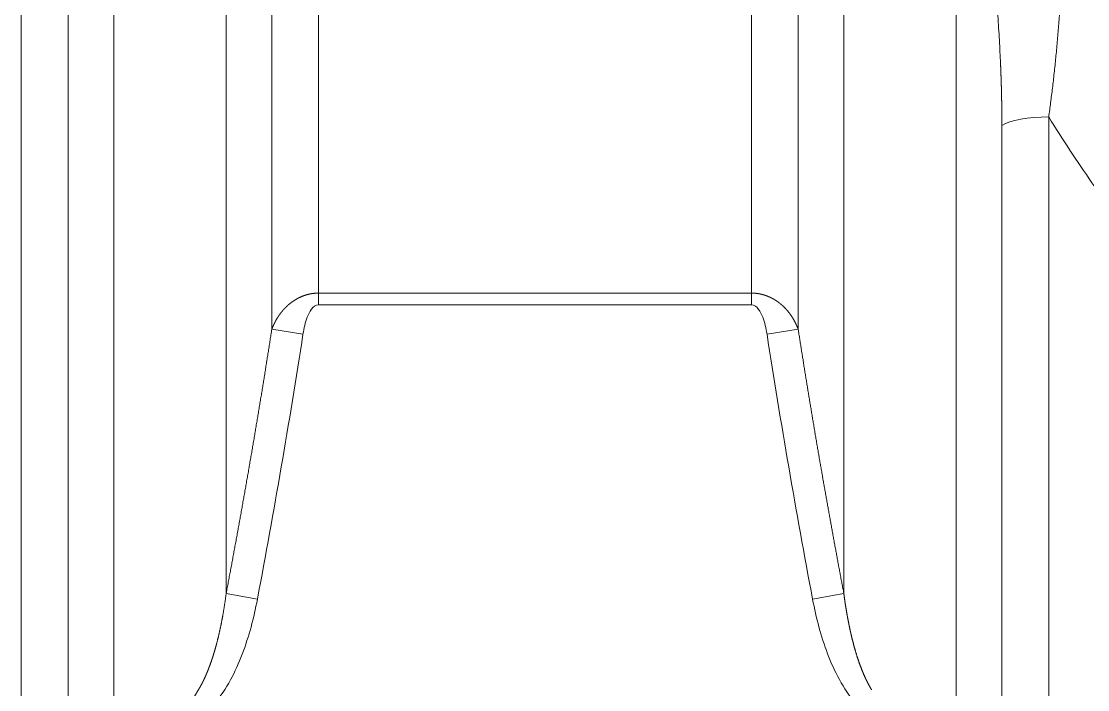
# Model space of a CAD drawing. Header units: millimetres. Extents: x 4664 to 8864, y -38 to 2932.
# Drawn here: x 7862.23 to 7889.47, y 2179.6 to 2196.67 of the extents above; entities that cross this region are included whole.
import ezdxf

# ---------------------------------------------------------------- set-up
doc = ezdxf.new("R2010")
doc.units = ezdxf.units.MM

msp = doc.modelspace()

# ---------------------------------------------------------------- linework, layer by layer
at = {"lineweight": 5}
for p, q in [((7862.23, 2157.228), (7862.23, 2210.808)), ((7869.823, 2189.43), (7869.823, 2210.808)), ((7880.879, 2189.43), (7880.879, 2210.808)), ((7864.59, 2210.588), (7864.59, 2154.304)), ((7867.463, 2210.588), (7867.463, 2182.059)), ((7883.239, 2210.588), (7883.239, 2182.059)), ((7863.425, 2209.614), (7863.425, 2157.639)), ((7868.628, 2188.803), (7868.628, 2209.614)), ((7882.074, 2209.614), (7882.074, 2188.803)), ((7886.112, 2206.227), (7886.112, 2154.304)), ((7887.277, 2157.639), (7887.277, 2194.009)), ((7888.472, 2157.228), (7888.472, 2194.226)), ((7869.823, 2189.727), (7880.879, 2189.727)), ((7880.879, 2189.43), (7869.823, 2189.43)), ((7868.628, 2188.803), (7869.425, 2188.68)), ((7882.074, 2188.803), (7881.277, 2188.68)), ((7868.26, 2181.909), (7867.463, 2182.059)), ((7883.239, 2182.059), (7882.442, 2181.909))]:
    msp.add_line(p, q, dxfattribs=at)
msp.add_ellipse((7888.472, 2193.862), major_axis=(-1.306, 0), ratio=0.278426, start_param=4.712389, end_param=5.867354, dxfattribs=at)
for points, knots in [([(7888.514, 2206.473), (7888.539, 2206.188), (7888.563, 2205.909), (7888.609, 2205.358), (7888.63, 2205.088), (7888.67, 2204.555), (7888.689, 2204.292), (7888.714, 2203.904), (7888.723, 2203.776), (7888.738, 2203.521), (7888.746, 2203.395), (7888.767, 2203.018), (7888.78, 2202.771), (7888.796, 2202.406), (7888.801, 2202.286), (7888.809, 2202.107), (7888.811, 2202.047), (7888.815, 2201.929), (7888.817, 2201.87), (7888.827, 2201.576), (7888.833, 2201.345), (7888.84, 2201.004), (7888.842, 2200.891), (7888.845, 2200.724), (7888.846, 2200.64), (7888.847, 2200.543), (7888.848, 2200.495), (7888.848, 2200.471), (7888.848, 2200.459), (7888.848, 2200.453), (7888.848, 2200.45), (7888.848, 2200.448), (7888.848, 2200.448), (7888.848, 2200.447), (7888.848, 2200.447), (7888.848, 2200.447), (7888.848, 2200.447), (7888.848, 2200.447), (7888.848, 2200.447), (7888.85, 2200.308), (7888.851, 2200.033), (7888.85, 2199.63), (7888.846, 2199.237), (7888.841, 2198.98), (7888.832, 2198.599), (7888.825, 2198.352), (7888.811, 2197.989), (7888.805, 2197.869), (7888.797, 2197.692), (7888.793, 2197.604), (7888.787, 2197.503), (7888.785, 2197.452), (7888.783, 2197.427), (7888.783, 2197.415), (7888.782, 2197.408), (7888.782, 2197.405), (7888.782, 2197.404), (7888.782, 2197.403), (7888.782, 2197.402), (7888.782, 2197.402), (7888.782, 2197.402), (7888.782, 2197.402), (7888.782, 2197.402), (7888.782, 2197.402), (7888.774, 2197.257), (7888.756, 2196.971), (7888.726, 2196.551), (7888.692, 2196.14), (7888.654, 2195.738), (7888.613, 2195.345), (7888.569, 2194.961), (7888.522, 2194.588), (7888.489, 2194.345), (7888.472, 2194.226)], [0, 0, 0, 0, 0.0625, 0.0625, 0.125, 0.125, 0.1875, 0.1875, 0.21875, 0.21875, 0.25, 0.25, 0.3125, 0.3125, 0.34375, 0.34375, 0.359375, 0.359375, 0.375, 0.375, 0.4375, 0.4375, 0.46875, 0.46875, 0.484375, 0.492188, 0.496094, 0.498047, 0.499023, 0.499512, 0.499756, 0.499878, 0.499939, 0.499969, 0.499985, 0.499992, 0.499996, 0.499996, 0.5, 0.5, 0.53125, 0.5625, 0.59375, 0.625, 0.625, 0.6875, 0.6875, 0.71875, 0.71875, 0.734375, 0.742188, 0.746094, 0.748047, 0.749023, 0.749512, 0.749756, 0.749878, 0.749939, 0.749969, 0.749985, 0.749992, 0.749996, 0.749996, 0.75, 0.75, 0.78125, 0.8125, 0.84375, 0.875, 0.90625, 0.9375, 0.96875, 1, 1, 1, 1]), ([(7887.277, 2194.009), (7887.277, 2194.015), (7887.277, 2194.027), (7887.277, 2194.045), (7887.277, 2194.063), (7887.277, 2194.081), (7887.277, 2194.099), (7887.277, 2194.117), (7887.277, 2194.135), (7887.277, 2194.153), (7887.277, 2194.171), (7887.277, 2194.189), (7887.276, 2194.207), (7887.276, 2194.225), (7887.276, 2194.243), (7887.276, 2194.262), (7887.276, 2194.28), (7887.276, 2194.298), (7887.276, 2194.316), (7887.275, 2194.334), (7887.275, 2194.352), (7887.275, 2194.371), (7887.275, 2194.389), (7887.275, 2194.407), (7887.274, 2194.425), (7887.274, 2194.444), (7887.274, 2194.462), (7887.274, 2194.48), (7887.273, 2194.499), (7887.273, 2194.517), (7887.273, 2194.535), (7887.273, 2194.554), (7887.272, 2194.572), (7887.272, 2194.591), (7887.272, 2194.609), (7887.271, 2194.627), (7887.271, 2194.646), (7887.271, 2194.664), (7887.27, 2194.683), (7887.27, 2194.701), (7887.27, 2194.72), (7887.269, 2194.739), (7887.269, 2194.757), (7887.268, 2194.776), (7887.268, 2194.794), (7887.267, 2194.813), (7887.267, 2194.832), (7887.267, 2194.85), (7887.266, 2194.869), (7887.266, 2194.887), (7887.265, 2194.906), (7887.265, 2194.925), (7887.264, 2194.944), (7887.264, 2194.962), (7887.263, 2194.981), (7887.263, 2195), (7887.262, 2195.019), (7887.262, 2195.038), (7887.261, 2195.056), (7887.26, 2195.075), (7887.26, 2195.094), (7887.259, 2195.113), (7887.259, 2195.132), (7887.258, 2195.151), (7887.257, 2195.17), (7887.257, 2195.189), (7887.256, 2195.208), (7887.256, 2195.227), (7887.255, 2195.246), (7887.254, 2195.265), (7887.254, 2195.284), (7887.253, 2195.303), (7887.252, 2195.322), (7887.252, 2195.341), (7887.251, 2195.36), (7887.25, 2195.379), (7887.249, 2195.398), (7887.249, 2195.417), (7887.248, 2195.437), (7887.247, 2195.456), (7887.246, 2195.475), (7887.246, 2195.494), (7887.245, 2195.513), (7887.244, 2195.533), (7887.243, 2195.552), (7887.242, 2195.571), (7887.238, 2195.682), (7887.228, 2195.886), (7887.212, 2196.186), (7887.194, 2196.495), (7887.173, 2196.812), (7887.154, 2197.074), (7887.138, 2197.281), (7887.127, 2197.428), (7887.115, 2197.577), (7887.103, 2197.727), (7887.09, 2197.879), (7887.077, 2198.032), (7887.063, 2198.186), (7887.049, 2198.341), (7887.034, 2198.498), (7887.013, 2198.723), (7886.984, 2199.019), (7886.946, 2199.39), (7886.905, 2199.774), (7886.863, 2200.153), (7886.821, 2200.528), (7886.778, 2200.899), (7886.733, 2201.281), (7886.688, 2201.656), (7886.643, 2202.026), (7886.597, 2202.393), (7886.549, 2202.78), (7886.51, 2203.087), (7886.481, 2203.312), (7886.464, 2203.45), (7886.445, 2203.599), (7886.425, 2203.757), (7886.403, 2203.925), (7886.381, 2204.104), (7886.356, 2204.292), (7886.331, 2204.491), (7886.309, 2204.667), (7886.29, 2204.816), (7886.275, 2204.932), (7886.261, 2205.045), (7886.247, 2205.153), (7886.234, 2205.257), (7886.221, 2205.357), (7886.209, 2205.453), (7886.197, 2205.545), (7886.186, 2205.632), (7886.176, 2205.715), (7886.166, 2205.794), (7886.157, 2205.868), (7886.148, 2205.939), (7886.14, 2206.005), (7886.132, 2206.066), (7886.125, 2206.124), (7886.118, 2206.177), (7886.114, 2206.211), (7886.112, 2206.227)], [0, 0, 0, 0, 0.001403, 0.002808, 0.004214, 0.005622, 0.007032, 0.008443, 0.009856, 0.01127, 0.012686, 0.014104, 0.015523, 0.016944, 0.018367, 0.019791, 0.021217, 0.022645, 0.024074, 0.025505, 0.026937, 0.028371, 0.029807, 0.031245, 0.032684, 0.034125, 0.035568, 0.037012, 0.038458, 0.039906, 0.041355, 0.042806, 0.044259, 0.045713, 0.047169, 0.048627, 0.050087, 0.051548, 0.053011, 0.054475, 0.055942, 0.05741, 0.05888, 0.060351, 0.061825, 0.0633, 0.064776, 0.066255, 0.067735, 0.069217, 0.0707, 0.072186, 0.073673, 0.075162, 0.076653, 0.078145, 0.079639, 0.081135, 0.082633, 0.084132, 0.085633, 0.087136, 0.088641, 0.090148, 0.091656, 0.093166, 0.094678, 0.096191, 0.097707, 0.099224, 0.100743, 0.102264, 0.103786, 0.105311, 0.106837, 0.108365, 0.109895, 0.111426, 0.11296, 0.114495, 0.116032, 0.117571, 0.119111, 0.120654, 0.122198, 0.123744, 0.125292, 0.148749, 0.172956, 0.197922, 0.223653, 0.250157, 0.262099, 0.274161, 0.286342, 0.298644, 0.311068, 0.323613, 0.33628, 0.34907, 0.361983, 0.37502, 0.40466, 0.43536, 0.467127, 0.499968, 0.529724, 0.560471, 0.592216, 0.624965, 0.653813, 0.684259, 0.716308, 0.749969, 0.760607, 0.772055, 0.784313, 0.797384, 0.811268, 0.825968, 0.841484, 0.857818, 0.874972, 0.884887, 0.894455, 0.903675, 0.912547, 0.92107, 0.929244, 0.937069, 0.944545, 0.95167, 0.958445, 0.96487, 0.970943, 0.976665, 0.982036, 0.987055, 0.991722, 0.996037, 1, 1, 1, 1]), ([(7899.386, 2182.74), (7898.844, 2183.117), (7898.313, 2183.507), (7897.27, 2184.313), (7896.758, 2184.729), (7895.756, 2185.587), (7895.266, 2186.03), (7894.545, 2186.713), (7894.307, 2186.944), (7893.954, 2187.296), (7893.779, 2187.473), (7893.576, 2187.682), (7893.475, 2187.787), (7893.425, 2187.84), (7893.399, 2187.866), (7893.387, 2187.879), (7893.381, 2187.886), (7893.378, 2187.889), (7893.376, 2187.891), (7893.375, 2187.892), (7892.916, 2188.374), (7892.47, 2188.866), (7891.819, 2189.622), (7891.606, 2189.877), (7891.29, 2190.263), (7891.133, 2190.458), (7890.952, 2190.686), (7890.862, 2190.801), (7890.818, 2190.859), (7890.795, 2190.888), (7890.784, 2190.902), (7890.778, 2190.909), (7890.776, 2190.913), (7890.774, 2190.915), (7890.774, 2190.915), (7890.773, 2190.916), (7890.773, 2190.916), (7890.359, 2191.45), (7889.961, 2191.992), (7889.194, 2193.095), (7888.825, 2193.656), (7888.472, 2194.226)], [0, 0, 0, 0, 0.125, 0.125, 0.25, 0.25, 0.375, 0.375, 0.4375, 0.4375, 0.46875, 0.484375, 0.492187, 0.496094, 0.498047, 0.499023, 0.499512, 0.499756, 0.499756, 0.5, 0.5, 0.625, 0.625, 0.6875, 0.6875, 0.71875, 0.734375, 0.742187, 0.746094, 0.748047, 0.749023, 0.749512, 0.749756, 0.749878, 0.749939, 0.749939, 0.75, 0.75, 0.875, 0.875, 1, 1, 1, 1]), ([(7868.628, 2188.803), (7868.629, 2188.805), (7868.631, 2188.809), (7868.633, 2188.814), (7868.635, 2188.82), (7868.637, 2188.826), (7868.639, 2188.831), (7868.642, 2188.837), (7868.644, 2188.843), (7868.646, 2188.848), (7868.649, 2188.854), (7868.651, 2188.86), (7868.653, 2188.865), (7868.656, 2188.871), (7868.658, 2188.876), (7868.66, 2188.882), (7868.663, 2188.887), (7868.665, 2188.893), (7868.668, 2188.898), (7868.67, 2188.904), (7868.672, 2188.909), (7868.675, 2188.915), (7868.677, 2188.92), (7868.68, 2188.925), (7868.682, 2188.931), (7868.685, 2188.936), (7868.688, 2188.941), (7868.69, 2188.947), (7868.693, 2188.952), (7868.695, 2188.957), (7868.698, 2188.962), (7868.7, 2188.968), (7868.703, 2188.973), (7868.706, 2188.978), (7868.708, 2188.983), (7868.711, 2188.988), (7868.714, 2188.993), (7868.716, 2188.999), (7868.719, 2189.004), (7868.722, 2189.009), (7868.725, 2189.014), (7868.727, 2189.019), (7868.73, 2189.024), (7868.733, 2189.029), (7868.736, 2189.034), (7868.738, 2189.038), (7868.741, 2189.043), (7868.744, 2189.048), (7868.747, 2189.053), (7868.75, 2189.058), (7868.752, 2189.063), (7868.755, 2189.068), (7868.758, 2189.072), (7868.761, 2189.077), (7868.764, 2189.082), (7868.767, 2189.087), (7868.77, 2189.091), (7868.773, 2189.096), (7868.775, 2189.101), (7868.778, 2189.105), (7868.781, 2189.11), (7868.784, 2189.114), (7868.787, 2189.119), (7868.79, 2189.124), (7868.793, 2189.128), (7868.796, 2189.133), (7868.799, 2189.137), (7868.802, 2189.142), (7868.805, 2189.146), (7868.808, 2189.151), (7868.811, 2189.155), (7868.814, 2189.159), (7868.817, 2189.164), (7868.82, 2189.168), (7868.823, 2189.172), (7868.826, 2189.177), (7868.83, 2189.181), (7868.833, 2189.185), (7868.836, 2189.19), (7868.839, 2189.194), (7868.842, 2189.198), (7868.845, 2189.202), (7868.848, 2189.206), (7868.851, 2189.211), (7868.854, 2189.215), (7868.858, 2189.219), (7868.861, 2189.223), (7868.864, 2189.227), (7868.867, 2189.231), (7868.87, 2189.235), (7868.873, 2189.239), (7868.877, 2189.243), (7868.88, 2189.247), (7868.883, 2189.251), (7868.886, 2189.255), (7868.889, 2189.259), (7868.893, 2189.263), (7868.896, 2189.267), (7868.899, 2189.27), (7868.902, 2189.274), (7868.905, 2189.278), (7868.909, 2189.282), (7868.912, 2189.286), (7868.915, 2189.289), (7868.918, 2189.293), (7868.922, 2189.297), (7868.925, 2189.301), (7868.928, 2189.304), (7868.932, 2189.308), (7868.935, 2189.312), (7868.938, 2189.315), (7868.941, 2189.319), (7868.945, 2189.322), (7868.948, 2189.326), (7868.951, 2189.329), (7868.955, 2189.333), (7868.958, 2189.336), (7868.961, 2189.34), (7868.964, 2189.343), (7868.968, 2189.347), (7868.971, 2189.35), (7868.974, 2189.354), (7868.978, 2189.357), (7868.981, 2189.36), (7868.984, 2189.364), (7868.988, 2189.367), (7868.991, 2189.37), (7868.994, 2189.374), (7868.998, 2189.377), (7869.001, 2189.38), (7869.004, 2189.383), (7869.008, 2189.387), (7869.011, 2189.39), (7869.015, 2189.393), (7869.018, 2189.396), (7869.021, 2189.399), (7869.025, 2189.402), (7869.028, 2189.405), (7869.031, 2189.408), (7869.035, 2189.411), (7869.038, 2189.415), (7869.041, 2189.418), (7869.045, 2189.421), (7869.048, 2189.423), (7869.052, 2189.426), (7869.055, 2189.429), (7869.058, 2189.432), (7869.063, 2189.437), (7869.07, 2189.442), (7869.078, 2189.449), (7869.086, 2189.455), (7869.094, 2189.462), (7869.103, 2189.469), (7869.111, 2189.475), (7869.119, 2189.481), (7869.127, 2189.488), (7869.136, 2189.494), (7869.144, 2189.5), (7869.153, 2189.506), (7869.161, 2189.512), (7869.17, 2189.518), (7869.178, 2189.524), (7869.187, 2189.529), (7869.195, 2189.535), (7869.204, 2189.541), (7869.212, 2189.546), (7869.221, 2189.551), (7869.23, 2189.557), (7869.238, 2189.562), (7869.247, 2189.567), (7869.256, 2189.572), (7869.265, 2189.577), (7869.274, 2189.582), (7869.282, 2189.587), (7869.291, 2189.592), (7869.3, 2189.596), (7869.309, 2189.601), (7869.318, 2189.605), (7869.327, 2189.61), (7869.336, 2189.614), (7869.345, 2189.618), (7869.354, 2189.622), (7869.363, 2189.626), (7869.372, 2189.63), (7869.381, 2189.634), (7869.39, 2189.638), (7869.399, 2189.642), (7869.408, 2189.646), (7869.417, 2189.649), (7869.426, 2189.653), (7869.435, 2189.656), (7869.444, 2189.66), (7869.454, 2189.663), (7869.463, 2189.666), (7869.472, 2189.669), (7869.481, 2189.672), (7869.49, 2189.675), (7869.499, 2189.678), (7869.509, 2189.681), (7869.518, 2189.683), (7869.527, 2189.686), (7869.536, 2189.689), (7869.546, 2189.691), (7869.555, 2189.693), (7869.564, 2189.696), (7869.573, 2189.698), (7869.583, 2189.7), (7869.592, 2189.702), (7869.601, 2189.704), (7869.61, 2189.706), (7869.62, 2189.708), (7869.629, 2189.709), (7869.638, 2189.711), (7869.647, 2189.713), (7869.657, 2189.714), (7869.666, 2189.715), (7869.675, 2189.717), (7869.684, 2189.718), (7869.694, 2189.719), (7869.703, 2189.72), (7869.712, 2189.721), (7869.722, 2189.722), (7869.731, 2189.723), (7869.74, 2189.724), (7869.749, 2189.724), (7869.759, 2189.725), (7869.768, 2189.726), (7869.777, 2189.726), (7869.786, 2189.726), (7869.795, 2189.727), (7869.805, 2189.727), (7869.814, 2189.727), (7869.82, 2189.727), (7869.823, 2189.727)], [0, 0, 0, 0, 0.004074, 0.008139, 0.012194, 0.01624, 0.020276, 0.024303, 0.028321, 0.032329, 0.036328, 0.040318, 0.044298, 0.048269, 0.052231, 0.056183, 0.060126, 0.064059, 0.067984, 0.071899, 0.075804, 0.079701, 0.083588, 0.087465, 0.091334, 0.095193, 0.099043, 0.102883, 0.106715, 0.110537, 0.11435, 0.118153, 0.121947, 0.125732, 0.129508, 0.133275, 0.137032, 0.14078, 0.144519, 0.148249, 0.151969, 0.155681, 0.159383, 0.163076, 0.166759, 0.170434, 0.174099, 0.177756, 0.181403, 0.18504, 0.188669, 0.192289, 0.195899, 0.199501, 0.203093, 0.206676, 0.21025, 0.213815, 0.21737, 0.220917, 0.224455, 0.227983, 0.231503, 0.235013, 0.238514, 0.242006, 0.245489, 0.248964, 0.252429, 0.255885, 0.259332, 0.26277, 0.266199, 0.269619, 0.27303, 0.276431, 0.279824, 0.283208, 0.286583, 0.28995, 0.293307, 0.296655, 0.299994, 0.303324, 0.306645, 0.309958, 0.313261, 0.316556, 0.319842, 0.323118, 0.326386, 0.329645, 0.332895, 0.336136, 0.339369, 0.342592, 0.345807, 0.349013, 0.35221, 0.355398, 0.358577, 0.361748, 0.36491, 0.368063, 0.371207, 0.374342, 0.377469, 0.380587, 0.383696, 0.386796, 0.389888, 0.392971, 0.396045, 0.39911, 0.402167, 0.405215, 0.408255, 0.411285, 0.414307, 0.417321, 0.420325, 0.423322, 0.426309, 0.429288, 0.432258, 0.43522, 0.438173, 0.441117, 0.444053, 0.44698, 0.449899, 0.452809, 0.455711, 0.458604, 0.461489, 0.464365, 0.467232, 0.470091, 0.472942, 0.475784, 0.478618, 0.481443, 0.48426, 0.487068, 0.489868, 0.49266, 0.495443, 0.498218, 0.504826, 0.511413, 0.517979, 0.524523, 0.531047, 0.53755, 0.544032, 0.550493, 0.556934, 0.563355, 0.569756, 0.576137, 0.582498, 0.58884, 0.595162, 0.601464, 0.607748, 0.614013, 0.620258, 0.626485, 0.632694, 0.638884, 0.645056, 0.65121, 0.657346, 0.663465, 0.669565, 0.675649, 0.681716, 0.687765, 0.693798, 0.699814, 0.705813, 0.711796, 0.717764, 0.723715, 0.72965, 0.73557, 0.741475, 0.747365, 0.753239, 0.759099, 0.764944, 0.770775, 0.776591, 0.782394, 0.788183, 0.793958, 0.799719, 0.805468, 0.811203, 0.816926, 0.822636, 0.828334, 0.834019, 0.839693, 0.845355, 0.851005, 0.856644, 0.862271, 0.867888, 0.873494, 0.87909, 0.884676, 0.890251, 0.895817, 0.901373, 0.906919, 0.912457, 0.917985, 0.923505, 0.929017, 0.93452, 0.940015, 0.945502, 0.950982, 0.956455, 0.96192, 0.967379, 0.972831, 0.978276, 0.983716, 0.98915, 0.994577, 1, 1, 1, 1]), ([(7880.879, 2189.727), (7880.88, 2189.727), (7880.883, 2189.727), (7880.888, 2189.727), (7880.892, 2189.727), (7880.897, 2189.727), (7880.901, 2189.727), (7880.905, 2189.727), (7880.91, 2189.727), (7880.914, 2189.726), (7880.919, 2189.726), (7880.923, 2189.726), (7880.928, 2189.726), (7880.932, 2189.726), (7880.936, 2189.725), (7880.941, 2189.725), (7880.945, 2189.725), (7880.95, 2189.725), (7880.954, 2189.724), (7880.959, 2189.724), (7880.963, 2189.724), (7880.967, 2189.723), (7880.972, 2189.723), (7880.976, 2189.723), (7880.981, 2189.722), (7880.985, 2189.722), (7880.99, 2189.721), (7880.994, 2189.721), (7880.999, 2189.72), (7881.003, 2189.72), (7881.007, 2189.719), (7881.012, 2189.719), (7881.016, 2189.718), (7881.021, 2189.718), (7881.025, 2189.717), (7881.03, 2189.716), (7881.034, 2189.716), (7881.039, 2189.715), (7881.043, 2189.714), (7881.047, 2189.714), (7881.052, 2189.713), (7881.056, 2189.712), (7881.061, 2189.712), (7881.065, 2189.711), (7881.07, 2189.71), (7881.074, 2189.709), (7881.079, 2189.708), (7881.083, 2189.708), (7881.088, 2189.707), (7881.092, 2189.706), (7881.096, 2189.705), (7881.101, 2189.704), (7881.105, 2189.703), (7881.11, 2189.702), (7881.114, 2189.701), (7881.119, 2189.7), (7881.123, 2189.699), (7881.128, 2189.698), (7881.132, 2189.697), (7881.136, 2189.696), (7881.141, 2189.695), (7881.145, 2189.694), (7881.15, 2189.693), (7881.154, 2189.692), (7881.159, 2189.69), (7881.163, 2189.689), (7881.167, 2189.688), (7881.172, 2189.687), (7881.176, 2189.686), (7881.181, 2189.684), (7881.185, 2189.683), (7881.19, 2189.682), (7881.194, 2189.68), (7881.198, 2189.679), (7881.203, 2189.678), (7881.207, 2189.676), (7881.212, 2189.675), (7881.216, 2189.674), (7881.22, 2189.672), (7881.225, 2189.671), (7881.229, 2189.669), (7881.234, 2189.668), (7881.238, 2189.666), (7881.242, 2189.665), (7881.247, 2189.663), (7881.251, 2189.662), (7881.256, 2189.66), (7881.26, 2189.659), (7881.264, 2189.657), (7881.269, 2189.655), (7881.273, 2189.654), (7881.278, 2189.652), (7881.282, 2189.65), (7881.286, 2189.649), (7881.291, 2189.647), (7881.295, 2189.645), (7881.299, 2189.643), (7881.304, 2189.642), (7881.308, 2189.64), (7881.312, 2189.638), (7881.317, 2189.636), (7881.321, 2189.634), (7881.325, 2189.633), (7881.33, 2189.631), (7881.334, 2189.629), (7881.338, 2189.627), (7881.343, 2189.625), (7881.347, 2189.623), (7881.351, 2189.621), (7881.356, 2189.619), (7881.36, 2189.617), (7881.364, 2189.615), (7881.369, 2189.613), (7881.373, 2189.611), (7881.377, 2189.609), (7881.382, 2189.607), (7881.386, 2189.604), (7881.39, 2189.602), (7881.394, 2189.6), (7881.399, 2189.598), (7881.403, 2189.596), (7881.407, 2189.593), (7881.411, 2189.591), (7881.416, 2189.589), (7881.42, 2189.587), (7881.424, 2189.584), (7881.428, 2189.582), (7881.433, 2189.58), (7881.437, 2189.577), (7881.441, 2189.575), (7881.445, 2189.573), (7881.449, 2189.57), (7881.454, 2189.568), (7881.458, 2189.565), (7881.462, 2189.563), (7881.466, 2189.56), (7881.47, 2189.558), (7881.475, 2189.555), (7881.479, 2189.553), (7881.483, 2189.55), (7881.487, 2189.548), (7881.491, 2189.545), (7881.495, 2189.542), (7881.499, 2189.54), (7881.504, 2189.537), (7881.508, 2189.534), (7881.512, 2189.532), (7881.516, 2189.529), (7881.52, 2189.526), (7881.524, 2189.523), (7881.528, 2189.521), (7881.532, 2189.518), (7881.536, 2189.515), (7881.54, 2189.512), (7881.545, 2189.509), (7881.549, 2189.507), (7881.553, 2189.504), (7881.557, 2189.501), (7881.561, 2189.498), (7881.565, 2189.495), (7881.569, 2189.492), (7881.573, 2189.489), (7881.577, 2189.486), (7881.581, 2189.483), (7881.585, 2189.48), (7881.589, 2189.477), (7881.593, 2189.474), (7881.597, 2189.471), (7881.601, 2189.468), (7881.605, 2189.464), (7881.609, 2189.461), (7881.613, 2189.458), (7881.616, 2189.455), (7881.62, 2189.452), (7881.624, 2189.449), (7881.628, 2189.445), (7881.632, 2189.442), (7881.636, 2189.439), (7881.641, 2189.435), (7881.646, 2189.43), (7881.653, 2189.424), (7881.66, 2189.418), (7881.666, 2189.412), (7881.673, 2189.407), (7881.679, 2189.4), (7881.686, 2189.394), (7881.692, 2189.388), (7881.699, 2189.382), (7881.705, 2189.376), (7881.712, 2189.369), (7881.718, 2189.363), (7881.725, 2189.356), (7881.731, 2189.35), (7881.738, 2189.343), (7881.744, 2189.336), (7881.751, 2189.329), (7881.757, 2189.323), (7881.764, 2189.316), (7881.77, 2189.308), (7881.776, 2189.301), (7881.783, 2189.294), (7881.789, 2189.287), (7881.795, 2189.279), (7881.802, 2189.272), (7881.808, 2189.265), (7881.814, 2189.257), (7881.82, 2189.249), (7881.827, 2189.242), (7881.833, 2189.234), (7881.839, 2189.226), (7881.845, 2189.218), (7881.851, 2189.21), (7881.857, 2189.202), (7881.863, 2189.193), (7881.869, 2189.185), (7881.875, 2189.177), (7881.881, 2189.168), (7881.887, 2189.16), (7881.893, 2189.151), (7881.899, 2189.143), (7881.905, 2189.134), (7881.911, 2189.125), (7881.917, 2189.116), (7881.922, 2189.107), (7881.928, 2189.098), (7881.934, 2189.089), (7881.939, 2189.08), (7881.945, 2189.071), (7881.95, 2189.061), (7881.956, 2189.052), (7881.961, 2189.042), (7881.967, 2189.033), (7881.972, 2189.023), (7881.978, 2189.013), (7881.983, 2189.004), (7881.988, 2188.994), (7881.993, 2188.984), (7881.998, 2188.974), (7882.004, 2188.964), (7882.009, 2188.953), (7882.014, 2188.943), (7882.019, 2188.933), (7882.023, 2188.922), (7882.028, 2188.912), (7882.033, 2188.901), (7882.038, 2188.891), (7882.042, 2188.88), (7882.047, 2188.869), (7882.052, 2188.858), (7882.056, 2188.847), (7882.061, 2188.836), (7882.065, 2188.825), (7882.069, 2188.814), (7882.072, 2188.806), (7882.074, 2188.803)], [0, 0, 0, 0, 0.002602, 0.005204, 0.007808, 0.010414, 0.01302, 0.015628, 0.018238, 0.020849, 0.023461, 0.026074, 0.028689, 0.031306, 0.033924, 0.036543, 0.039164, 0.041787, 0.044412, 0.047037, 0.049665, 0.052294, 0.054926, 0.057558, 0.060193, 0.062829, 0.065468, 0.068108, 0.07075, 0.073393, 0.076039, 0.078687, 0.081336, 0.083988, 0.086642, 0.089298, 0.091955, 0.094615, 0.097277, 0.099942, 0.102608, 0.105277, 0.107947, 0.11062, 0.113296, 0.115973, 0.118653, 0.121336, 0.12402, 0.126707, 0.129397, 0.132089, 0.134783, 0.13748, 0.140179, 0.142881, 0.145586, 0.148293, 0.151003, 0.153715, 0.15643, 0.159148, 0.161868, 0.164591, 0.167317, 0.170046, 0.172777, 0.175511, 0.178248, 0.180988, 0.183731, 0.186477, 0.189226, 0.191977, 0.194732, 0.197489, 0.20025, 0.203014, 0.205781, 0.20855, 0.211323, 0.214099, 0.216879, 0.219661, 0.222447, 0.225236, 0.228028, 0.230823, 0.233622, 0.236424, 0.239229, 0.242038, 0.24485, 0.247665, 0.250484, 0.253306, 0.256132, 0.258961, 0.261794, 0.26463, 0.26747, 0.270314, 0.27316, 0.276011, 0.278865, 0.281723, 0.284584, 0.28745, 0.290319, 0.293191, 0.296067, 0.298948, 0.301832, 0.304719, 0.307611, 0.310506, 0.313405, 0.316308, 0.319216, 0.322126, 0.325041, 0.32796, 0.330883, 0.33381, 0.336741, 0.339676, 0.342615, 0.345558, 0.348505, 0.351456, 0.354411, 0.357371, 0.360335, 0.363303, 0.366275, 0.369251, 0.372232, 0.375216, 0.378205, 0.381199, 0.384197, 0.387199, 0.390205, 0.393216, 0.396231, 0.39925, 0.402274, 0.405303, 0.408336, 0.411373, 0.414415, 0.417461, 0.420512, 0.423568, 0.426628, 0.429692, 0.432761, 0.435835, 0.438913, 0.441996, 0.445084, 0.448176, 0.451273, 0.454375, 0.457482, 0.460593, 0.463709, 0.46683, 0.469955, 0.473085, 0.476221, 0.479361, 0.482505, 0.485655, 0.48881, 0.491969, 0.495134, 0.498303, 0.501477, 0.506888, 0.51233, 0.517804, 0.52331, 0.528849, 0.534419, 0.540022, 0.545657, 0.551325, 0.557025, 0.562757, 0.568523, 0.57432, 0.580151, 0.586015, 0.591911, 0.597841, 0.603803, 0.609799, 0.615827, 0.621889, 0.627984, 0.634113, 0.640275, 0.64647, 0.652699, 0.658962, 0.665258, 0.671588, 0.677951, 0.684348, 0.690779, 0.697244, 0.703743, 0.710276, 0.716843, 0.723445, 0.73008, 0.736749, 0.743453, 0.750191, 0.756963, 0.76377, 0.770611, 0.777487, 0.784397, 0.791342, 0.798321, 0.805335, 0.812384, 0.819467, 0.826586, 0.833739, 0.840927, 0.84815, 0.855407, 0.8627, 0.870028, 0.877391, 0.884789, 0.892222, 0.899691, 0.907194, 0.914733, 0.922307, 0.929917, 0.937562, 0.945242, 0.952958, 0.96071, 0.968496, 0.976319, 0.984177, 0.992071, 1, 1, 1, 1]), ([(7869.823, 2189.43), (7869.746, 2189.43), (7869.684, 2189.372), (7869.596, 2189.252), (7869.563, 2189.184), (7869.481, 2188.974), (7869.448, 2188.828), (7869.425, 2188.68)], [0, 0, 0, 0, 0.25, 0.25, 0.5, 0.5, 1, 1, 1, 1]), ([(7881.277, 2188.68), (7881.254, 2188.828), (7881.221, 2188.975), (7881.139, 2189.183), (7881.107, 2189.251), (7881.018, 2189.372), (7880.955, 2189.43), (7880.879, 2189.43)], [0, 0, 0, 0, 0.5, 0.5, 0.75, 0.75, 1, 1, 1, 1]), ([(7867.463, 2182.059), (7867.468, 2182.083), (7867.477, 2182.13), (7867.49, 2182.201), (7867.503, 2182.272), (7867.517, 2182.343), (7867.53, 2182.414), (7867.543, 2182.485), (7867.557, 2182.556), (7867.57, 2182.627), (7867.583, 2182.697), (7867.596, 2182.768), (7867.61, 2182.839), (7867.623, 2182.91), (7867.636, 2182.98), (7867.649, 2183.051), (7867.662, 2183.122), (7867.675, 2183.193), (7867.688, 2183.263), (7867.701, 2183.334), (7867.714, 2183.405), (7867.727, 2183.475), (7867.74, 2183.546), (7867.753, 2183.616), (7867.765, 2183.687), (7867.778, 2183.758), (7867.791, 2183.828), (7867.804, 2183.899), (7867.816, 2183.969), (7867.829, 2184.04), (7867.842, 2184.11), (7867.854, 2184.181), (7867.867, 2184.251), (7867.88, 2184.322), (7867.892, 2184.392), (7867.905, 2184.462), (7867.917, 2184.533), (7867.93, 2184.603), (7867.942, 2184.674), (7867.955, 2184.744), (7867.967, 2184.814), (7867.979, 2184.885), (7867.992, 2184.955), (7868.004, 2185.025), (7868.016, 2185.096), (7868.029, 2185.166), (7868.041, 2185.236), (7868.053, 2185.306), (7868.065, 2185.377), (7868.077, 2185.447), (7868.09, 2185.517), (7868.102, 2185.587), (7868.114, 2185.657), (7868.126, 2185.728), (7868.138, 2185.798), (7868.15, 2185.868), (7868.162, 2185.938), (7868.174, 2186.008), (7868.186, 2186.078), (7868.197, 2186.148), (7868.209, 2186.218), (7868.221, 2186.288), (7868.233, 2186.358), (7868.245, 2186.428), (7868.256, 2186.498), (7868.268, 2186.568), (7868.28, 2186.638), (7868.291, 2186.708), (7868.303, 2186.778), (7868.315, 2186.848), (7868.326, 2186.918), (7868.338, 2186.988), (7868.349, 2187.058), (7868.361, 2187.128), (7868.372, 2187.198), (7868.384, 2187.268), (7868.395, 2187.338), (7868.407, 2187.408), (7868.418, 2187.478), (7868.429, 2187.547), (7868.44, 2187.617), (7868.452, 2187.687), (7868.463, 2187.757), (7868.474, 2187.827), (7868.485, 2187.896), (7868.497, 2187.966), (7868.508, 2188.036), (7868.519, 2188.106), (7868.53, 2188.175), (7868.541, 2188.245), (7868.552, 2188.315), (7868.563, 2188.385), (7868.574, 2188.454), (7868.585, 2188.524), (7868.596, 2188.594), (7868.607, 2188.663), (7868.618, 2188.733), (7868.625, 2188.78), (7868.628, 2188.803)], [0, 0, 0, 0, 0.010551, 0.0211, 0.031645, 0.042187, 0.052725, 0.063261, 0.073793, 0.084322, 0.094848, 0.105371, 0.115891, 0.126408, 0.136921, 0.147432, 0.157939, 0.168444, 0.178945, 0.189443, 0.199939, 0.210431, 0.22092, 0.231407, 0.24189, 0.25237, 0.262848, 0.273322, 0.283794, 0.294263, 0.304728, 0.315191, 0.325651, 0.336108, 0.346563, 0.357014, 0.367463, 0.377909, 0.388352, 0.398792, 0.40923, 0.419664, 0.430096, 0.440525, 0.450952, 0.461376, 0.471797, 0.482215, 0.492631, 0.503044, 0.513455, 0.523862, 0.534268, 0.54467, 0.55507, 0.565468, 0.575862, 0.586255, 0.596644, 0.607032, 0.617416, 0.627798, 0.638178, 0.648555, 0.65893, 0.669302, 0.679672, 0.69004, 0.700405, 0.710767, 0.721127, 0.731485, 0.741841, 0.752194, 0.762545, 0.772893, 0.783239, 0.793583, 0.803925, 0.814264, 0.824601, 0.834936, 0.845269, 0.855599, 0.865927, 0.876253, 0.886577, 0.896899, 0.907218, 0.917536, 0.927851, 0.938164, 0.948475, 0.958784, 0.969091, 0.979396, 0.989699, 1, 1, 1, 1]), ([(7882.074, 2188.803), (7882.077, 2188.782), (7882.083, 2188.74), (7882.093, 2188.678), (7882.103, 2188.615), (7882.113, 2188.553), (7882.122, 2188.49), (7882.132, 2188.428), (7882.142, 2188.365), (7882.152, 2188.303), (7882.162, 2188.24), (7882.172, 2188.177), (7882.182, 2188.115), (7882.192, 2188.052), (7882.202, 2187.99), (7882.212, 2187.927), (7882.222, 2187.864), (7882.232, 2187.802), (7882.242, 2187.739), (7882.252, 2187.677), (7882.262, 2187.614), (7882.272, 2187.551), (7882.282, 2187.489), (7882.292, 2187.426), (7882.303, 2187.363), (7882.313, 2187.301), (7882.323, 2187.238), (7882.333, 2187.175), (7882.344, 2187.112), (7882.354, 2187.05), (7882.364, 2186.987), (7882.375, 2186.924), (7882.385, 2186.861), (7882.396, 2186.799), (7882.406, 2186.736), (7882.416, 2186.673), (7882.427, 2186.61), (7882.437, 2186.548), (7882.448, 2186.485), (7882.458, 2186.422), (7882.469, 2186.359), (7882.48, 2186.296), (7882.49, 2186.233), (7882.501, 2186.17), (7882.511, 2186.108), (7882.522, 2186.045), (7882.533, 2185.982), (7882.543, 2185.919), (7882.554, 2185.856), (7882.565, 2185.793), (7882.576, 2185.73), (7882.587, 2185.667), (7882.597, 2185.604), (7882.608, 2185.541), (7882.619, 2185.478), (7882.63, 2185.415), (7882.641, 2185.352), (7882.652, 2185.289), (7882.663, 2185.226), (7882.674, 2185.163), (7882.685, 2185.1), (7882.696, 2185.037), (7882.707, 2184.974), (7882.718, 2184.911), (7882.729, 2184.848), (7882.74, 2184.785), (7882.751, 2184.722), (7882.762, 2184.658), (7882.774, 2184.595), (7882.785, 2184.532), (7882.796, 2184.469), (7882.807, 2184.406), (7882.818, 2184.343), (7882.83, 2184.279), (7882.841, 2184.216), (7882.852, 2184.153), (7882.864, 2184.09), (7882.875, 2184.027), (7882.887, 2183.963), (7882.898, 2183.9), (7882.909, 2183.837), (7882.921, 2183.773), (7882.932, 2183.71), (7882.944, 2183.647), (7882.955, 2183.583), (7882.967, 2183.52), (7882.979, 2183.457), (7882.99, 2183.393), (7883.002, 2183.33), (7883.013, 2183.267), (7883.025, 2183.203), (7883.037, 2183.14), (7883.048, 2183.076), (7883.06, 2183.013), (7883.072, 2182.949), (7883.084, 2182.886), (7883.095, 2182.822), (7883.107, 2182.759), (7883.119, 2182.695), (7883.131, 2182.632), (7883.143, 2182.568), (7883.155, 2182.505), (7883.167, 2182.441), (7883.179, 2182.378), (7883.191, 2182.314), (7883.203, 2182.25), (7883.215, 2182.187), (7883.227, 2182.123), (7883.235, 2182.081), (7883.239, 2182.059)], [0, 0, 0, 0, 0.009242, 0.018485, 0.02773, 0.036977, 0.046225, 0.055475, 0.064727, 0.07398, 0.083236, 0.092492, 0.101751, 0.111011, 0.120273, 0.129537, 0.138802, 0.148069, 0.157338, 0.166609, 0.175882, 0.185156, 0.194432, 0.20371, 0.21299, 0.222272, 0.231555, 0.240841, 0.250128, 0.259417, 0.268708, 0.278001, 0.287296, 0.296593, 0.305892, 0.315192, 0.324495, 0.333799, 0.343106, 0.352414, 0.361725, 0.371037, 0.380352, 0.389668, 0.398987, 0.408307, 0.41763, 0.426955, 0.436281, 0.44561, 0.454941, 0.464274, 0.473609, 0.482946, 0.492285, 0.501627, 0.51097, 0.520316, 0.529664, 0.539014, 0.548366, 0.55772, 0.567077, 0.576436, 0.585797, 0.59516, 0.604525, 0.613893, 0.623263, 0.632635, 0.642009, 0.651386, 0.660765, 0.670146, 0.679529, 0.688915, 0.698303, 0.707694, 0.717087, 0.726482, 0.735879, 0.745279, 0.754682, 0.764086, 0.773493, 0.782903, 0.792314, 0.801729, 0.811145, 0.820564, 0.829986, 0.83941, 0.848836, 0.858265, 0.867696, 0.87713, 0.886567, 0.896005, 0.905447, 0.914891, 0.924337, 0.933786, 0.943237, 0.952691, 0.962148, 0.971607, 0.981069, 0.990533, 1, 1, 1, 1]), ([(7866.755, 2179.599), (7866.756, 2179.601), (7866.759, 2179.605), (7866.762, 2179.611), (7866.766, 2179.617), (7866.77, 2179.623), (7866.773, 2179.629), (7866.777, 2179.635), (7866.78, 2179.641), (7866.784, 2179.647), (7866.787, 2179.653), (7866.791, 2179.659), (7866.794, 2179.666), (7866.798, 2179.672), (7866.801, 2179.678), (7866.805, 2179.684), (7866.809, 2179.691), (7866.812, 2179.697), (7866.816, 2179.704), (7866.819, 2179.71), (7866.823, 2179.716), (7866.826, 2179.723), (7866.83, 2179.729), (7866.833, 2179.736), (7866.837, 2179.743), (7866.84, 2179.749), (7866.843, 2179.756), (7866.847, 2179.762), (7866.85, 2179.769), (7866.854, 2179.776), (7866.857, 2179.783), (7866.861, 2179.79), (7866.864, 2179.796), (7866.868, 2179.803), (7866.871, 2179.81), (7866.875, 2179.817), (7866.878, 2179.824), (7866.881, 2179.831), (7866.885, 2179.838), (7866.888, 2179.845), (7866.892, 2179.852), (7866.895, 2179.859), (7866.899, 2179.867), (7866.902, 2179.874), (7866.905, 2179.881), (7866.909, 2179.888), (7866.912, 2179.895), (7866.916, 2179.903), (7866.919, 2179.91), (7866.922, 2179.918), (7866.926, 2179.925), (7866.929, 2179.932), (7866.932, 2179.94), (7866.936, 2179.947), (7866.939, 2179.955), (7866.942, 2179.962), (7866.946, 2179.97), (7866.949, 2179.978), (7866.952, 2179.985), (7866.956, 2179.993), (7866.959, 2180.001), (7866.962, 2180.009), (7866.966, 2180.016), (7866.969, 2180.024), (7866.972, 2180.032), (7866.976, 2180.04), (7866.979, 2180.048), (7866.982, 2180.056), (7866.985, 2180.064), (7866.989, 2180.072), (7866.992, 2180.08), (7866.995, 2180.088), (7866.998, 2180.096), (7867.002, 2180.104), (7867.005, 2180.112), (7867.008, 2180.121), (7867.011, 2180.129), (7867.015, 2180.137), (7867.018, 2180.145), (7867.021, 2180.154), (7867.024, 2180.162), (7867.027, 2180.171), (7867.031, 2180.179), (7867.034, 2180.187), (7867.037, 2180.196), (7867.04, 2180.204), (7867.043, 2180.213), (7867.046, 2180.222), (7867.05, 2180.23), (7867.053, 2180.239), (7867.056, 2180.248), (7867.059, 2180.256), (7867.062, 2180.265), (7867.065, 2180.274), (7867.068, 2180.283), (7867.072, 2180.292), (7867.075, 2180.3), (7867.078, 2180.309), (7867.081, 2180.318), (7867.084, 2180.327), (7867.087, 2180.336), (7867.09, 2180.345), (7867.093, 2180.354), (7867.096, 2180.363), (7867.099, 2180.373), (7867.102, 2180.382), (7867.105, 2180.391), (7867.108, 2180.4), (7867.111, 2180.409), (7867.115, 2180.419), (7867.118, 2180.428), (7867.121, 2180.437), (7867.124, 2180.447), (7867.127, 2180.456), (7867.13, 2180.466), (7867.133, 2180.475), (7867.135, 2180.485), (7867.138, 2180.494), (7867.141, 2180.504), (7867.144, 2180.513), (7867.147, 2180.523), (7867.15, 2180.533), (7867.153, 2180.542), (7867.156, 2180.552), (7867.159, 2180.562), (7867.162, 2180.572), (7867.165, 2180.581), (7867.168, 2180.591), (7867.171, 2180.601), (7867.174, 2180.611), (7867.176, 2180.621), (7867.179, 2180.631), (7867.182, 2180.641), (7867.185, 2180.651), (7867.188, 2180.661), (7867.191, 2180.671), (7867.194, 2180.681), (7867.196, 2180.692), (7867.199, 2180.702), (7867.202, 2180.712), (7867.205, 2180.722), (7867.208, 2180.733), (7867.21, 2180.743), (7867.213, 2180.753), (7867.216, 2180.764), (7867.219, 2180.774), (7867.221, 2180.785), (7867.225, 2180.799), (7867.23, 2180.819), (7867.236, 2180.842), (7867.242, 2180.866), (7867.248, 2180.89), (7867.254, 2180.915), (7867.26, 2180.939), (7867.266, 2180.963), (7867.272, 2180.988), (7867.278, 2181.013), (7867.284, 2181.038), (7867.289, 2181.064), (7867.295, 2181.089), (7867.301, 2181.115), (7867.306, 2181.14), (7867.312, 2181.166), (7867.318, 2181.193), (7867.323, 2181.219), (7867.328, 2181.246), (7867.334, 2181.272), (7867.339, 2181.299), (7867.345, 2181.326), (7867.35, 2181.353), (7867.355, 2181.381), (7867.36, 2181.408), (7867.366, 2181.436), (7867.371, 2181.464), (7867.376, 2181.492), (7867.381, 2181.52), (7867.386, 2181.549), (7867.391, 2181.578), (7867.396, 2181.606), (7867.401, 2181.635), (7867.405, 2181.665), (7867.41, 2181.694), (7867.415, 2181.723), (7867.419, 2181.753), (7867.424, 2181.783), (7867.429, 2181.813), (7867.433, 2181.843), (7867.438, 2181.874), (7867.442, 2181.904), (7867.446, 2181.935), (7867.451, 2181.966), (7867.455, 2181.997), (7867.459, 2182.028), (7867.462, 2182.049), (7867.463, 2182.059)], [0, 0, 0, 0, 0.002665, 0.00534, 0.008025, 0.01072, 0.013425, 0.01614, 0.018865, 0.0216, 0.024346, 0.027101, 0.029867, 0.032642, 0.035428, 0.038224, 0.04103, 0.043847, 0.046673, 0.04951, 0.052357, 0.055214, 0.058082, 0.06096, 0.063848, 0.066746, 0.069655, 0.072573, 0.075503, 0.078442, 0.081392, 0.084352, 0.087323, 0.090304, 0.093295, 0.096297, 0.099309, 0.102332, 0.105365, 0.108408, 0.111462, 0.114527, 0.117602, 0.120687, 0.123783, 0.126889, 0.130006, 0.133133, 0.136271, 0.139419, 0.142578, 0.145747, 0.148927, 0.152117, 0.155318, 0.15853, 0.161752, 0.164985, 0.168228, 0.171482, 0.174747, 0.178022, 0.181308, 0.184605, 0.187912, 0.19123, 0.194558, 0.197897, 0.201247, 0.204607, 0.207978, 0.21136, 0.214753, 0.218156, 0.22157, 0.224995, 0.22843, 0.231876, 0.235333, 0.2388, 0.242279, 0.245768, 0.249268, 0.252778, 0.2563, 0.259832, 0.263375, 0.266929, 0.270493, 0.274068, 0.277654, 0.281251, 0.284859, 0.288478, 0.292107, 0.295747, 0.299398, 0.30306, 0.306733, 0.310417, 0.314111, 0.317816, 0.321532, 0.325259, 0.328997, 0.332746, 0.336506, 0.340276, 0.344058, 0.34785, 0.351653, 0.355467, 0.359292, 0.363128, 0.366975, 0.370833, 0.374702, 0.378581, 0.382472, 0.386373, 0.390286, 0.394209, 0.398143, 0.402089, 0.406045, 0.410012, 0.41399, 0.417979, 0.421979, 0.42599, 0.430012, 0.434045, 0.438089, 0.442144, 0.44621, 0.450286, 0.454374, 0.458473, 0.462583, 0.466704, 0.470836, 0.474978, 0.479132, 0.483297, 0.487473, 0.49166, 0.495858, 0.500067, 0.509499, 0.518994, 0.528553, 0.538176, 0.547862, 0.557612, 0.567426, 0.577303, 0.587245, 0.59725, 0.607319, 0.617451, 0.627648, 0.637908, 0.648232, 0.65862, 0.669072, 0.679588, 0.690168, 0.700812, 0.711519, 0.722291, 0.733126, 0.744025, 0.754989, 0.766016, 0.777107, 0.788263, 0.799482, 0.810765, 0.822112, 0.833523, 0.844999, 0.856538, 0.868141, 0.879808, 0.891539, 0.903335, 0.915194, 0.927117, 0.939104, 0.951155, 0.963271, 0.97545, 0.987693, 1, 1, 1, 1]), ([(7883.239, 2182.059), (7883.24, 2182.054), (7883.241, 2182.042), (7883.243, 2182.026), (7883.245, 2182.009), (7883.248, 2181.992), (7883.25, 2181.975), (7883.252, 2181.958), (7883.255, 2181.942), (7883.257, 2181.925), (7883.259, 2181.908), (7883.262, 2181.892), (7883.264, 2181.875), (7883.267, 2181.859), (7883.269, 2181.843), (7883.271, 2181.826), (7883.274, 2181.81), (7883.276, 2181.794), (7883.279, 2181.778), (7883.281, 2181.762), (7883.284, 2181.745), (7883.286, 2181.729), (7883.289, 2181.713), (7883.291, 2181.698), (7883.294, 2181.682), (7883.296, 2181.666), (7883.299, 2181.65), (7883.302, 2181.634), (7883.304, 2181.619), (7883.307, 2181.603), (7883.309, 2181.588), (7883.312, 2181.572), (7883.315, 2181.557), (7883.317, 2181.541), (7883.32, 2181.526), (7883.323, 2181.511), (7883.326, 2181.495), (7883.328, 2181.48), (7883.331, 2181.465), (7883.334, 2181.45), (7883.337, 2181.435), (7883.339, 2181.42), (7883.342, 2181.405), (7883.345, 2181.39), (7883.348, 2181.375), (7883.351, 2181.36), (7883.354, 2181.346), (7883.356, 2181.331), (7883.359, 2181.316), (7883.362, 2181.302), (7883.365, 2181.287), (7883.368, 2181.273), (7883.371, 2181.258), (7883.374, 2181.244), (7883.377, 2181.23), (7883.38, 2181.215), (7883.383, 2181.201), (7883.386, 2181.187), (7883.389, 2181.173), (7883.392, 2181.159), (7883.395, 2181.145), (7883.398, 2181.131), (7883.401, 2181.117), (7883.404, 2181.103), (7883.407, 2181.089), (7883.41, 2181.075), (7883.413, 2181.062), (7883.416, 2181.048), (7883.419, 2181.034), (7883.422, 2181.021), (7883.426, 2181.007), (7883.429, 2180.994), (7883.432, 2180.98), (7883.435, 2180.967), (7883.438, 2180.954), (7883.441, 2180.94), (7883.445, 2180.927), (7883.448, 2180.914), (7883.451, 2180.901), (7883.454, 2180.888), (7883.457, 2180.875), (7883.461, 2180.862), (7883.464, 2180.849), (7883.467, 2180.836), (7883.47, 2180.824), (7883.474, 2180.811), (7883.478, 2180.796), (7883.482, 2180.778), (7883.488, 2180.757), (7883.493, 2180.737), (7883.499, 2180.717), (7883.504, 2180.697), (7883.51, 2180.677), (7883.515, 2180.658), (7883.521, 2180.638), (7883.526, 2180.618), (7883.532, 2180.599), (7883.538, 2180.58), (7883.543, 2180.561), (7883.549, 2180.542), (7883.555, 2180.523), (7883.56, 2180.504), (7883.566, 2180.485), (7883.572, 2180.467), (7883.578, 2180.448), (7883.584, 2180.43), (7883.59, 2180.412), (7883.596, 2180.394), (7883.601, 2180.376), (7883.607, 2180.358), (7883.613, 2180.341), (7883.619, 2180.323), (7883.625, 2180.306), (7883.632, 2180.288), (7883.638, 2180.271), (7883.644, 2180.254), (7883.65, 2180.237), (7883.656, 2180.22), (7883.662, 2180.203), (7883.668, 2180.187), (7883.675, 2180.17), (7883.681, 2180.154), (7883.687, 2180.138), (7883.693, 2180.122), (7883.7, 2180.106), (7883.706, 2180.09), (7883.712, 2180.074), (7883.719, 2180.058), (7883.725, 2180.043), (7883.732, 2180.027), (7883.738, 2180.012), (7883.745, 2179.997), (7883.751, 2179.982), (7883.757, 2179.967), (7883.764, 2179.952), (7883.771, 2179.938), (7883.777, 2179.923), (7883.784, 2179.909), (7883.79, 2179.894), (7883.797, 2179.88), (7883.804, 2179.866), (7883.81, 2179.852), (7883.817, 2179.839), (7883.824, 2179.825), (7883.83, 2179.811), (7883.837, 2179.798), (7883.844, 2179.784), (7883.85, 2179.771), (7883.857, 2179.758), (7883.864, 2179.745), (7883.871, 2179.732), (7883.878, 2179.72), (7883.884, 2179.707), (7883.891, 2179.695), (7883.898, 2179.682), (7883.905, 2179.67), (7883.912, 2179.658), (7883.919, 2179.646), (7883.926, 2179.634), (7883.933, 2179.622), (7883.94, 2179.611), (7883.944, 2179.603), (7883.947, 2179.599)], [0, 0, 0, 0, 0.00665, 0.01328, 0.019893, 0.026486, 0.033061, 0.039618, 0.046155, 0.052675, 0.059175, 0.065657, 0.07212, 0.078565, 0.084991, 0.091398, 0.097787, 0.104157, 0.110508, 0.116841, 0.123155, 0.12945, 0.135727, 0.141985, 0.148225, 0.154446, 0.160648, 0.166832, 0.172997, 0.179143, 0.185271, 0.19138, 0.197471, 0.203543, 0.209596, 0.215631, 0.221647, 0.227644, 0.233623, 0.239583, 0.245524, 0.251447, 0.257351, 0.263237, 0.269104, 0.274952, 0.280782, 0.286593, 0.292386, 0.29816, 0.303915, 0.309652, 0.31537, 0.321069, 0.32675, 0.332412, 0.338056, 0.343681, 0.349287, 0.354875, 0.360445, 0.365995, 0.371527, 0.377041, 0.382536, 0.388012, 0.39347, 0.398909, 0.404329, 0.409731, 0.415115, 0.42048, 0.425826, 0.431154, 0.436463, 0.441753, 0.447025, 0.452279, 0.457514, 0.46273, 0.467928, 0.473107, 0.478268, 0.483411, 0.488534, 0.493639, 0.498726, 0.506931, 0.515095, 0.523216, 0.531296, 0.539334, 0.547329, 0.555284, 0.563196, 0.571066, 0.578895, 0.586682, 0.594428, 0.602131, 0.609794, 0.617414, 0.624993, 0.63253, 0.640026, 0.64748, 0.654893, 0.662264, 0.669594, 0.676883, 0.68413, 0.691336, 0.698501, 0.705624, 0.712706, 0.719747, 0.726747, 0.733706, 0.740623, 0.7475, 0.754336, 0.761131, 0.767885, 0.774598, 0.78127, 0.787901, 0.794492, 0.801042, 0.807552, 0.814021, 0.820449, 0.826838, 0.833185, 0.839493, 0.84576, 0.851987, 0.858173, 0.86432, 0.870426, 0.876493, 0.88252, 0.888507, 0.894454, 0.900361, 0.906229, 0.912057, 0.917846, 0.923596, 0.929306, 0.934977, 0.940608, 0.946201, 0.951755, 0.95727, 0.962746, 0.968183, 0.973582, 0.978942, 0.984264, 0.989547, 0.994793, 1, 1, 1, 1]), ([(7868.26, 2181.909), (7868.169, 2181.431), (7868.047, 2180.962), (7867.7, 2180.054), (7867.482, 2179.618), (7867.159, 2179.248)], [0, 0, 0, 0, 0.5, 0.5, 1, 1, 1, 1]), ([(7883.543, 2179.248), (7883.38, 2179.434), (7883.244, 2179.642), (7883.01, 2180.069), (7882.912, 2180.289), (7882.655, 2180.963), (7882.533, 2181.43), (7882.442, 2181.909)], [0, 0, 0, 0, 0.25, 0.25, 0.5, 0.5, 1, 1, 1, 1]), ([(7866.548, 2176.17), (7866.547, 2176.173), (7866.545, 2176.178), (7866.542, 2176.185), (7866.539, 2176.193), (7866.536, 2176.201), (7866.533, 2176.209), (7866.529, 2176.216), (7866.526, 2176.224), (7866.523, 2176.232), (7866.52, 2176.24), (7866.517, 2176.247), (7866.514, 2176.255), (7866.511, 2176.263), (7866.508, 2176.271), (7866.505, 2176.279), (7866.502, 2176.287), (7866.499, 2176.295), (7866.496, 2176.302), (7866.493, 2176.31), (7866.49, 2176.318), (7866.487, 2176.326), (7866.485, 2176.334), (7866.482, 2176.342), (7866.479, 2176.35), (7866.476, 2176.358), (7866.473, 2176.366), (7866.47, 2176.375), (7866.467, 2176.383), (7866.465, 2176.391), (7866.462, 2176.399), (7866.459, 2176.407), (7866.456, 2176.415), (7866.454, 2176.423), (7866.451, 2176.432), (7866.448, 2176.44), (7866.445, 2176.448), (7866.443, 2176.456), (7866.44, 2176.465), (7866.437, 2176.473), (7866.435, 2176.481), (7866.432, 2176.489), (7866.429, 2176.498), (7866.427, 2176.506), (7866.424, 2176.514), (7866.422, 2176.523), (7866.419, 2176.531), (7866.417, 2176.54), (7866.414, 2176.548), (7866.412, 2176.556), (7866.409, 2176.565), (7866.407, 2176.573), (7866.404, 2176.582), (7866.402, 2176.59), (7866.399, 2176.599), (7866.397, 2176.607), (7866.394, 2176.616), (7866.392, 2176.625), (7866.39, 2176.633), (7866.387, 2176.642), (7866.385, 2176.65), (7866.383, 2176.659), (7866.38, 2176.668), (7866.378, 2176.676), (7866.376, 2176.685), (7866.373, 2176.694), (7866.371, 2176.702), (7866.369, 2176.711), (7866.367, 2176.72), (7866.364, 2176.729), (7866.362, 2176.737), (7866.36, 2176.746), (7866.358, 2176.755), (7866.356, 2176.764), (7866.354, 2176.773), (7866.351, 2176.781), (7866.349, 2176.79), (7866.347, 2176.799), (7866.345, 2176.808), (7866.343, 2176.817), (7866.341, 2176.826), (7866.339, 2176.835), (7866.337, 2176.844), (7866.335, 2176.853), (7866.333, 2176.862), (7866.331, 2176.871), (7866.329, 2176.88), (7866.327, 2176.889), (7866.325, 2176.898), (7866.323, 2176.907), (7866.321, 2176.916), (7866.32, 2176.925), (7866.318, 2176.934), (7866.316, 2176.943), (7866.314, 2176.952), (7866.312, 2176.961), (7866.31, 2176.971), (7866.302, 2177.013), (7866.288, 2177.089), (7866.271, 2177.199), (7866.257, 2177.308), (7866.246, 2177.417), (7866.237, 2177.525), (7866.232, 2177.633), (7866.229, 2177.74), (7866.229, 2177.816), (7866.23, 2177.862), (7866.23, 2177.877), (7866.231, 2177.892), (7866.231, 2177.908), (7866.232, 2177.923), (7866.232, 2177.938), (7866.233, 2177.953), (7866.234, 2177.968), (7866.234, 2177.983), (7866.235, 2177.998), (7866.236, 2178.012), (7866.237, 2178.027), (7866.238, 2178.042), (7866.239, 2178.057), (7866.24, 2178.072), (7866.241, 2178.086), (7866.242, 2178.101), (7866.244, 2178.116), (7866.245, 2178.13), (7866.246, 2178.145), (7866.248, 2178.16), (7866.249, 2178.174), (7866.251, 2178.189), (7866.253, 2178.203), (7866.254, 2178.217), (7866.256, 2178.232), (7866.258, 2178.246), (7866.26, 2178.261), (7866.262, 2178.275), (7866.264, 2178.289), (7866.266, 2178.303), (7866.268, 2178.318), (7866.27, 2178.332), (7866.272, 2178.346), (7866.274, 2178.36), (7866.277, 2178.374), (7866.279, 2178.388), (7866.282, 2178.402), (7866.284, 2178.416), (7866.287, 2178.43), (7866.289, 2178.444), (7866.292, 2178.458), (7866.295, 2178.471), (7866.298, 2178.485), (7866.301, 2178.499), (7866.303, 2178.513), (7866.306, 2178.527), (7866.309, 2178.54), (7866.313, 2178.554), (7866.316, 2178.567), (7866.319, 2178.581), (7866.322, 2178.595), (7866.326, 2178.608), (7866.329, 2178.622), (7866.332, 2178.635), (7866.336, 2178.649), (7866.339, 2178.662), (7866.343, 2178.675), (7866.347, 2178.689), (7866.35, 2178.702), (7866.354, 2178.715), (7866.358, 2178.729), (7866.362, 2178.742), (7866.366, 2178.755), (7866.37, 2178.768), (7866.374, 2178.781), (7866.378, 2178.795), (7866.382, 2178.808), (7866.386, 2178.821), (7866.391, 2178.834), (7866.395, 2178.847), (7866.399, 2178.86), (7866.404, 2178.873), (7866.408, 2178.886), (7866.413, 2178.899), (7866.418, 2178.911), (7866.422, 2178.924), (7866.427, 2178.937), (7866.432, 2178.95), (7866.437, 2178.963), (7866.442, 2178.975), (7866.446, 2178.988), (7866.451, 2179.001), (7866.457, 2179.014), (7866.462, 2179.026), (7866.467, 2179.039), (7866.472, 2179.052), (7866.477, 2179.064), (7866.483, 2179.077), (7866.488, 2179.089), (7866.493, 2179.102), (7866.499, 2179.114), (7866.504, 2179.127), (7866.51, 2179.139), (7866.515, 2179.152), (7866.521, 2179.164), (7866.527, 2179.176), (7866.533, 2179.189), (7866.538, 2179.201), (7866.544, 2179.214), (7866.55, 2179.226), (7866.556, 2179.238), (7866.562, 2179.25), (7866.568, 2179.263), (7866.574, 2179.275), (7866.58, 2179.287), (7866.587, 2179.299), (7866.593, 2179.312), (7866.599, 2179.324), (7866.606, 2179.336), (7866.612, 2179.348), (7866.618, 2179.36), (7866.625, 2179.372), (7866.631, 2179.384), (7866.638, 2179.396), (7866.644, 2179.408), (7866.651, 2179.42), (7866.658, 2179.432), (7866.664, 2179.444), (7866.671, 2179.456), (7866.678, 2179.468), (7866.685, 2179.48), (7866.692, 2179.492), (7866.699, 2179.504), (7866.706, 2179.516), (7866.713, 2179.528), (7866.72, 2179.54), (7866.727, 2179.552), (7866.734, 2179.564), (7866.741, 2179.576), (7866.748, 2179.587), (7866.753, 2179.595), (7866.755, 2179.599)], [0, 0, 0, 0, 0.002507, 0.005016, 0.007526, 0.010038, 0.012552, 0.015067, 0.017584, 0.020103, 0.022624, 0.025146, 0.027671, 0.030197, 0.032725, 0.035254, 0.037786, 0.040319, 0.042854, 0.045391, 0.047929, 0.05047, 0.053013, 0.055557, 0.058103, 0.060651, 0.063201, 0.065753, 0.068307, 0.070863, 0.07342, 0.07598, 0.078542, 0.081105, 0.083671, 0.086238, 0.088808, 0.091379, 0.093953, 0.096528, 0.099106, 0.101685, 0.104267, 0.10685, 0.109436, 0.112024, 0.114614, 0.117205, 0.119799, 0.122396, 0.124994, 0.127594, 0.130197, 0.132801, 0.135408, 0.138017, 0.140628, 0.143241, 0.145856, 0.148474, 0.151094, 0.153716, 0.15634, 0.158966, 0.161595, 0.164226, 0.166859, 0.169494, 0.172131, 0.174771, 0.177413, 0.180058, 0.182705, 0.185354, 0.188005, 0.190658, 0.193314, 0.195973, 0.198633, 0.201296, 0.203961, 0.206629, 0.209299, 0.211972, 0.214646, 0.217323, 0.220003, 0.222685, 0.225369, 0.228056, 0.230746, 0.233437, 0.236131, 0.238828, 0.241527, 0.244229, 0.246933, 0.249639, 0.282019, 0.314044, 0.34573, 0.377091, 0.408141, 0.438899, 0.469379, 0.499599, 0.503922, 0.508233, 0.512533, 0.516822, 0.521101, 0.525368, 0.529625, 0.533871, 0.538107, 0.542332, 0.546546, 0.55075, 0.554944, 0.559127, 0.5633, 0.567463, 0.571615, 0.575758, 0.57989, 0.584013, 0.588125, 0.592228, 0.596321, 0.600404, 0.604477, 0.608541, 0.612595, 0.61664, 0.620675, 0.624701, 0.628718, 0.632725, 0.636723, 0.640712, 0.644692, 0.648663, 0.652626, 0.656579, 0.660524, 0.664459, 0.668387, 0.672305, 0.676216, 0.680117, 0.684011, 0.687896, 0.691773, 0.695642, 0.699503, 0.703356, 0.707201, 0.711038, 0.714867, 0.718689, 0.722503, 0.726309, 0.730108, 0.7339, 0.737684, 0.741461, 0.745231, 0.748994, 0.75275, 0.7565, 0.760242, 0.763977, 0.767706, 0.771428, 0.775144, 0.778854, 0.782557, 0.786253, 0.789944, 0.793628, 0.797307, 0.80098, 0.804646, 0.808307, 0.811963, 0.815613, 0.819257, 0.822896, 0.82653, 0.830158, 0.833781, 0.8374, 0.841013, 0.844622, 0.848225, 0.851824, 0.855419, 0.859009, 0.862594, 0.866175, 0.869752, 0.873325, 0.876894, 0.880459, 0.88402, 0.887577, 0.891131, 0.894681, 0.898227, 0.90177, 0.90531, 0.908847, 0.912381, 0.915911, 0.919439, 0.922964, 0.926486, 0.930006, 0.933523, 0.937037, 0.94055, 0.94406, 0.947568, 0.951074, 0.954578, 0.95808, 0.96158, 0.965079, 0.968577, 0.972073, 0.975567, 0.97906, 0.982553, 0.986044, 0.989534, 0.993023, 0.996512, 1, 1, 1, 1])]:
    msp.add_open_spline(points, degree=3, knots=knots, dxfattribs=at)
for points in [[(7869.425, 2188.68), (7869.075, 2186.416), (7868.685, 2184.16), (7868.26, 2181.909)], [(7882.442, 2181.909), (7882.017, 2184.16), (7881.627, 2186.416), (7881.277, 2188.68)]]:
    msp.add_open_spline(points, degree=3, dxfattribs=at)

doc.saveas('drawing.dxf')
